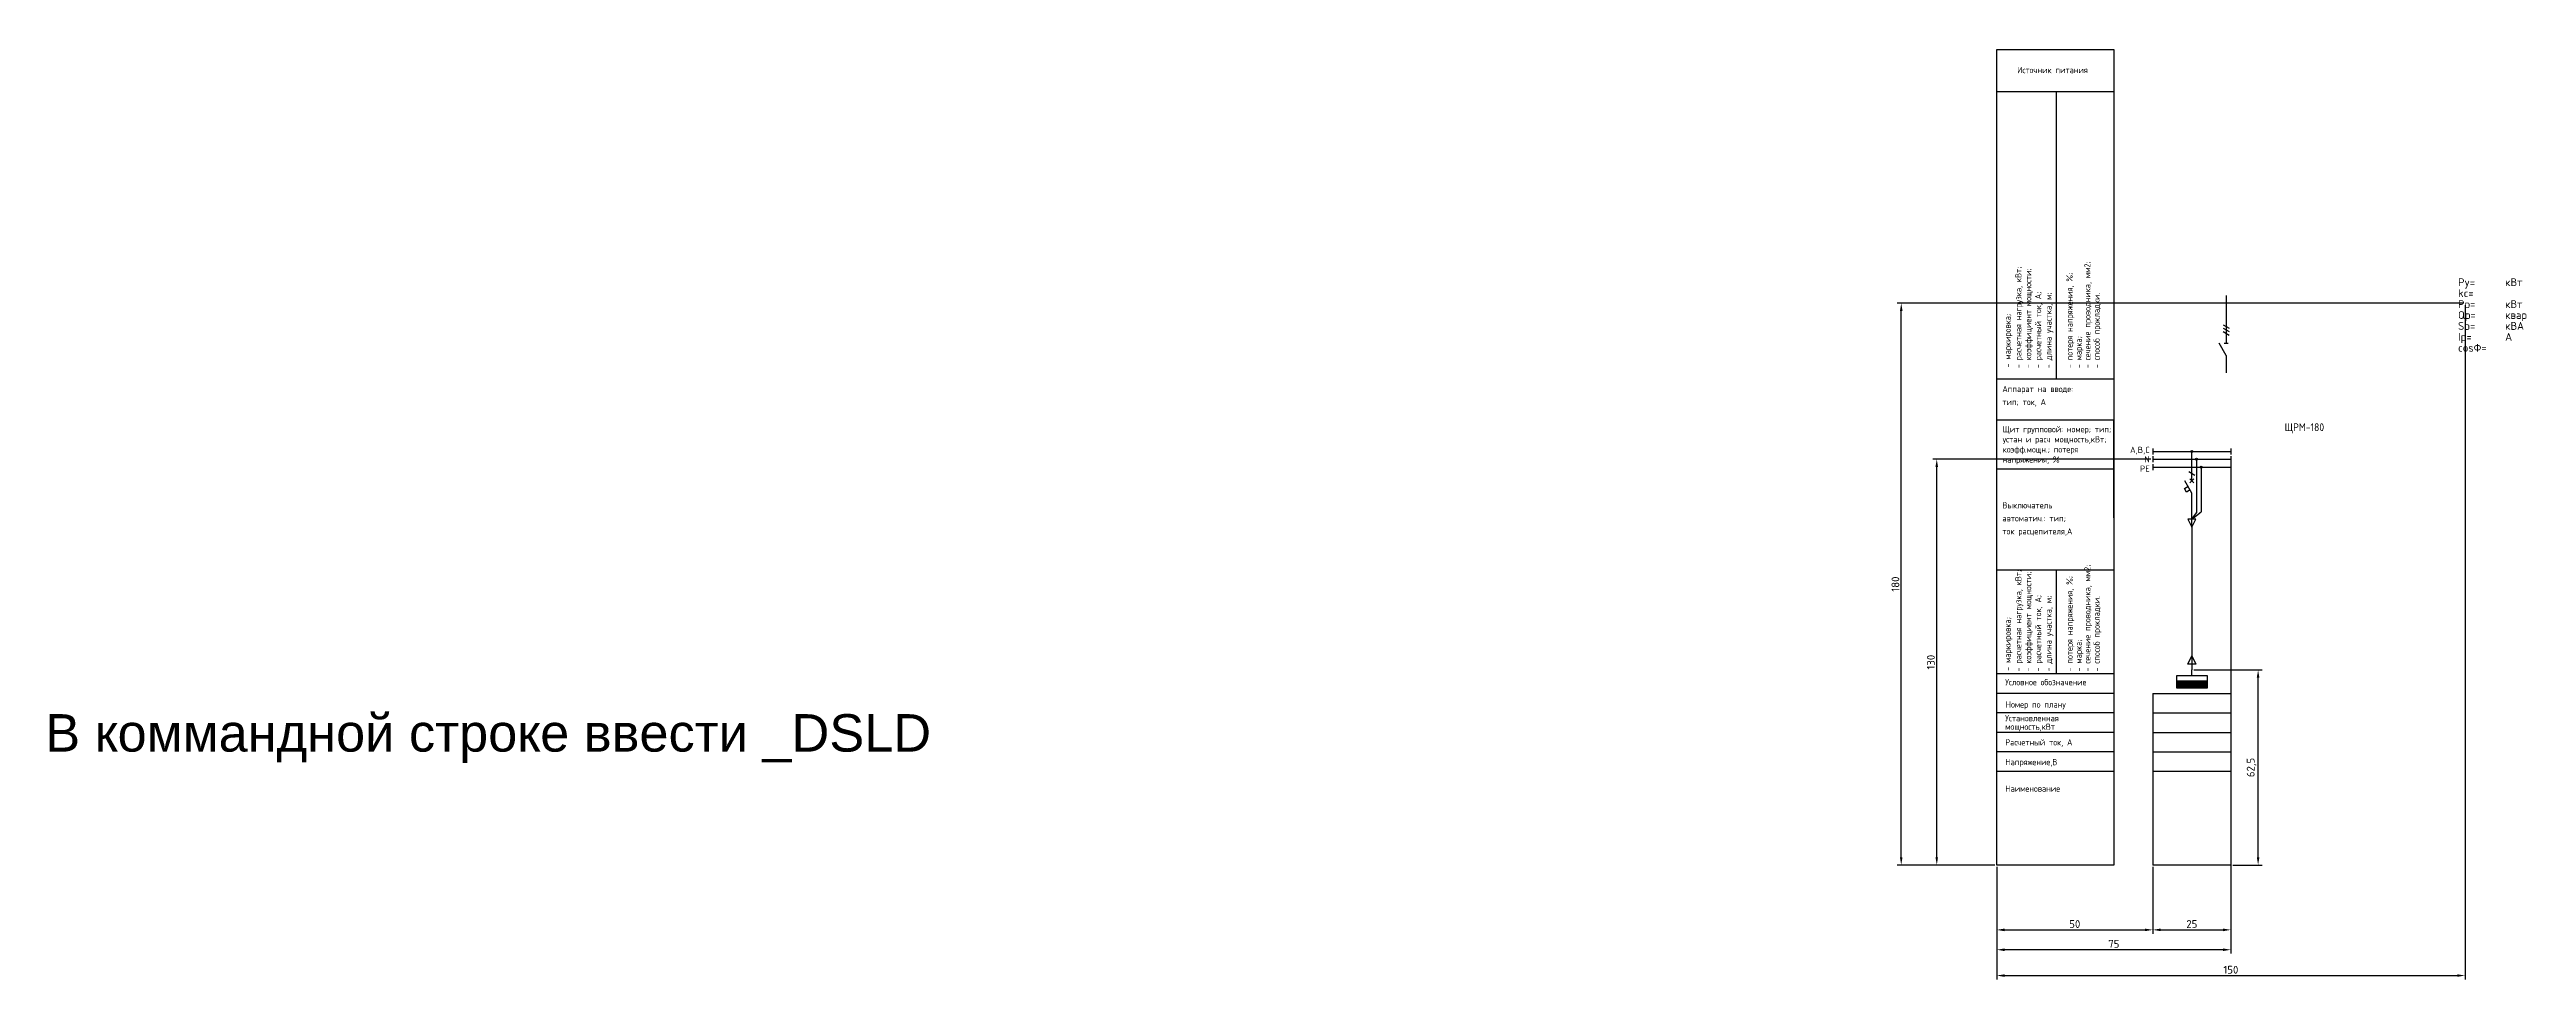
# Model space of a CAD drawing. Header units: millimetres. Extents: x -4379 to 694, y -18291 to 2656.
# Drawn here: x -99 to 694, y 629 to 927 of the extents above; entities that cross this region are included whole.
import ezdxf
from ezdxf.enums import TextEntityAlignment as Align

# ---------------------------------------------------------------- set-up
doc = ezdxf.new("R2010")
doc.units = ezdxf.units.MM
doc.layers.add('Def_model', color=7, linetype='Continuous', plot=False)
for name, color, linetype in [('Автомат защитный', 7, 'Continuous'), ('Принципиальная схема КТП -для ОДНОЛИНЕЙКИ', 7, 'Continuous'), ('ПРОВОДНИКИ', 7, 'Continuous')]:
    doc.layers.add(name, color=color, linetype=linetype)
doc.layers.add('ЭС АВ', color=7, linetype='Continuous', lineweight=18)
doc.layers.add('ЭС рамка', color=7, linetype='Continuous', lineweight=18)
doc.styles.add('Arial', font='arial.ttf', dxfattribs={"height": 2.5})
doc.styles.add('SLD_Style', font='isocpeur.ttf', dxfattribs={"width": 0.9})
doc.styles.get("Standard").update_dxf_attribs({"font": 'isocpeur.ttf'})
doc.dimstyles.new('ISO-25', dxfattribs={"dimtxt": 2.5, "dimasz": 2.5, "dimexe": 1.25, "dimexo": 0.625, "dimtad": 1, "dimtxsty": 'Standard', "dimcen": 2.5, "dimadec": 0, "dimazin": 0, "dimtfac": 1, "dimtmove": 0, "dimatfit": 3, "dimfxl": 1, "dimarcsym": 0})

# ---------------------------------------------------------------- blocks, each defined once
blk = doc.blocks.new('*U57')
h = blk.add_hatch(color=256)
h.dxf.hatch_style = 1
edge = h.paths.add_edge_path()
edge.add_ellipse((12.5, 132.5), major_axis=(0, 0.333), ratio=1, start_angle=0, end_angle=360)
h = blk.add_hatch(color=256)
h.dxf.hatch_style = 1
edge = h.paths.add_edge_path()
edge.add_ellipse((14, 130), major_axis=(0, 0.333), ratio=1, start_angle=0, end_angle=360)
h = blk.add_hatch(color=256)
h.dxf.hatch_style = 1
edge = h.paths.add_edge_path()
edge.add_ellipse((15.5, 127.5), major_axis=(0, 0.333), ratio=1, start_angle=0, end_angle=360)
at = {"lineweight": 30}
for p, q in [((14, 129.67), (14, 123.11)), ((15.5, 127.17), (15.5, 113.13)), ((14, 123.11), (14, 112.8)), ((0, 55), (25, 55)), ((0, 55), (0, 0)), ((0, 48.75), (25, 48.75)), ((25, 55), (25, 0)), ((0, 42.5), (25, 42.5)), ((0, 36.25), (25, 36.25))]:
    blk.add_line(p, q, dxfattribs=at)
at = {"layer": 'Автомат защитный', "lineweight": 30}
for p, q in [((12.5, 123.11), (12.5, 132.17)), ((10.1, 120.66), (11.26, 121.32)), ((10.77, 119.5), (10.1, 120.66)), ((12.5, 119.17), (10.22, 123.11)), ((11.92, 120.17), (10.77, 119.5)), ((11.54, 126.04), (13.46, 124.93)), ((12.5, 108.54), (12.5, 119.17))]:
    blk.add_line(p, q, dxfattribs=at)
blk.add_ellipse((12.5, 132.5), major_axis=(0, 0.333), ratio=1, start_param=-1.570796, end_param=4.712389, dxfattribs=at)
at = {"layer": 'Принципиальная схема КТП -для ОДНОЛИНЕЙКИ', "lineweight": 30}
for p, q in [((12.5, 108.54), (12.5, 99.73)), ((11.19, 64.32), (12.5, 67.06)), ((13.81, 64.32), (11.19, 64.32)), ((12.5, 67.06), (13.81, 64.32)), ((12.5, 64.32), (12.5, 62.5))]:
    blk.add_line(p, q, dxfattribs=at)
at = {"layer": 'ПРОВОДНИКИ', "lineweight": 30}
for p, q in [((12.5, 110.81), (15.5, 113.13)), ((12.5, 110.81), (14, 112.8)), ((13.75, 110.81), (11.25, 110.81)), ((11.25, 110.81), (12.5, 108.2)), ((12.5, 108.2), (13.75, 110.81)), ((11.19, 64.31), (12.5, 67.06)), ((13.81, 64.31), (11.19, 64.31)), ((12.5, 67.06), (13.81, 64.31))]:
    blk.add_line(p, q, dxfattribs=at)
at = {"layer": 'ПРОВОДНИКИ', "lineweight": 30, "ltscale": 100}
blk.add_line((12.5, 99.73), (12.5, 64.32), dxfattribs=at)
at = {"layer": 'ПРОВОДНИКИ', "color": 7, "linetype": 'Continuous', "lineweight": 30}
for centre in [(14, 130), (15.5, 127.5), (15.5, 127.5)]:
    blk.add_ellipse(centre, major_axis=(0, 0.333), ratio=1, start_param=-1.570796, end_param=4.712389, dxfattribs=at)
at = {"layer": 'ЭС АВ', "color": 7, "lineweight": 30}
for q in [(11.88, 123.74), (11.88, 122.49), (13.12, 123.74), (13.12, 122.49)]:
    blk.add_line((12.5, 123.11), q, dxfattribs=at)
at = {"layer": 'ЭС рамка', "color": 7, "linetype": 'Continuous', "lineweight": 30}
for p, q in [((0, 132.5), (12.17, 132.5)), ((12.83, 132.5), (25, 132.5))]:
    blk.add_line(p, q, dxfattribs=at)
at = {"layer": 'ЭС рамка', "color": 5, "linetype": 'Continuous', "lineweight": 30}
for p, q in [((0, 130), (13.67, 130)), ((14.33, 130), (25, 130))]:
    blk.add_line(p, q, dxfattribs=at)
at = {"layer": 'ЭС рамка', "color": 94, "linetype": 'Continuous', "lineweight": 30}
for p, q in [((0, 127.5), (15.17, 127.5)), ((15.83, 127.5), (25, 127.5))]:
    blk.add_line(p, q, dxfattribs=at)
at = {"layer": 'ЭС рамка', "lineweight": 30}
for p, q in [((25, 30), (0, 30)), ((25, 0), (0, 0))]:
    blk.add_line(p, q, dxfattribs=at)
at = {"style": 'SLD_Style'}
for tag, p in [('LABEL', (12.5, 51.88)), ('INSTALLEDPOWER', (12.5, 45.63)), ('CURRENT', (12.5, 39.37)), ('VOLTAGE', (12.5, 33.13))]:
    blk.add_attdef(tag, text='', height=2, dxfattribs=at).set_placement(p, align=Align.MIDDLE_CENTER)
blk.add_attdef('TEXT', text='', height=2, rotation=90, dxfattribs=at).set_placement((12.5, 15), align=Align.MIDDLE_CENTER)
at = {"layer": 'Автомат защитный', "style": 'SLD_Style'}
blk.add_attdef('PHASE', text='', height=2, dxfattribs=at).set_placement((14, 134.59), align=Align.MIDDLE_CENTER)
for tag, height, p in [('SWITCHTYPE', 1.8, (8.49, 119.5)), ('NUMBER', 2, (8.49, 122.99)), ('SWITCHNOMINALCURRENT', 1.8, (8.49, 113.5)), ('SWITCHRELEASECURRENT', 1.8, (8.49, 110.5)), ('SWITCHRELEASE', 1.8, (8.49, 116.5)), ('RCDSETPOINT', 1.8, (8.49, 104.5)), ('RCDTYPE', 1.8, (8.49, 107.5))]:
    blk.add_attdef(tag, text='', height=height, dxfattribs=at).set_placement(p, align=Align.MIDDLE_RIGHT)
blk.add_attdef('LINE_A', text='', height=1.7, rotation=90, dxfattribs=at).set_placement((10.19, 65.45), align=Align.MIDDLE_LEFT)
blk.add_attdef('LINE_B', text='', height=1.7, rotation=90, dxfattribs=at).set_placement((13.85, 65.45), align=Align.TOP_LEFT)
blk = doc.blocks.new('Table1')
at = {"lineweight": 30}
for p, q in [((37.5, 142.5), (0, 142.5)), ((37.5, 130), (37.5, 142.5)), ((37.5, 111.25), (37.5, 130)), ((37.5, 126.88), (0, 126.88)), ((0, 111.25), (0, 125.61)), ((0, 61.25), (0, 111.25)), ((0, 94.56), (37.5, 94.56)), ((37.5, 61.25), (0, 61.25)), ((37.5, 55), (0, 55)), ((37.5, 48.75), (0, 48.75)), ((37.5, 42.5), (0, 42.5)), ((37.5, 36.25), (0, 36.25)), ((37.5, 30), (0, 30))]:
    blk.add_line(p, q, dxfattribs=at)
at = {"layer": 'ЭС рамка', "lineweight": 30}
for p, q in [((0, 0), (0, 261.28)), ((0, 261.28), (37.5, 261.28)), ((37.5, 261.28), (37.5, 0)), ((0, 247.8), (37.5, 247.8)), ((19.09, 155.72), (19.09, 247.8)), ((0, 155.72), (37.5, 155.72)), ((19.09, 61.25), (19.09, 94.56)), ((37.5, 0), (0, 0))]:
    blk.add_line(p, q, dxfattribs=at)
at = {"layer": 'ЭС рамка', "style": 'SLD_Style', "width": 0.9}
for s, p in [('Источник питания', (6.55, 253.7)), ('Аппарат на вводе:', (1.81, 151.52)), ('тип; ток, А', (1.81, 147.36)), ('устан и расч мощность,кВт; ', (1.9, 135.39)), ('Щит групповой: номер; тип; ', (1.9, 138.63)), ('коэфф.мощн.; потеря ', (1.9, 132.16)), ('напряжения, %', (1.9, 128.92)), ('автоматич.: тип;', (1.81, 110.08)), ('Выключатель', (1.81, 114.25)), ('ток расцепителя,А', (1.81, 105.92)), ('Условное обозначение', (2.72, 57.58)), ('Установленная', (2.72, 46.05)), ('Номер по плану', (2.88, 50.43)), ('мощность,кВт', (2.72, 43.32)), ('Расчетный ток, А', (2.72, 38.31)), ('Напряжение,В', (2.72, 31.99)), ('Наименование', (2.72, 23.47))]:
    blk.add_text(s, height=2, dxfattribs=at).set_placement(p)
for s, p in [(' - сечение проводника, мм2;', (30.03, 157.95)), (' - расчетная нагрузка, кВт;', (7.93, 157.95)), (' - коэффициент мощности;', (11.07, 157.95)), (' - потеря напряжения, %%%;', (24.32, 157.95)), ('   - маркировка;', (4.5, 155.72)), (' - расчетный ток, А;', (14.25, 157.95)), (' - длина участка, м;', (17.57, 157.95)), (' - способ прокладки.', (33.01, 157.95)), (' - марка;', (27.23, 157.95)), (' - расчетная нагрузка, кВт;', (7.93, 60.78)), (' - коэффициент мощности;', (11.07, 60.78)), (' - потеря напряжения, %%%;', (24.32, 60.78)), (' - сечение проводника, мм2;', (30.03, 60.78)), (' - расчетный ток, А;', (14.25, 60.78)), (' - длина участка, м;', (17.57, 60.78)), (' - способ прокладки.', (33.01, 60.78)), ('   - маркировка;', (4.5, 58.55)), (' - марка;', (27.23, 60.78))]:
    blk.add_text(s, height=2, rotation=90, dxfattribs=at).set_placement(p)
blk = doc.blocks.new('*U49')
at = {"lineweight": 30}
blk.add_line((-1.49, 52.45), (-1.49, 47.65), dxfattribs=at)
at = {"layer": 'Автомат защитный', "lineweight": 30}
for p, q in [((-2.44, 43.1), (-0.53, 41.99)), ((-2.44, 42.05), (-0.53, 40.94)), ((-2.44, 40.92), (-0.53, 39.81)), ((-1.49, 33.21), (-3.76, 37.16))]:
    blk.add_line(p, q, dxfattribs=at)
at = {"layer": 'ЭС АВ', "color": 7, "linetype": 'Continuous', "lineweight": 30}
for p, q in [((-1.49, 47.65), (-1.49, 37.16)), ((-1.49, 37.79), (-1.49, 37.17)), ((-1.49, 33.21), (-1.49, 27.7))]:
    blk.add_line(p, q, dxfattribs=at)
blk.add_lwpolyline([(-2.12, 37.17), (-0.85, 37.17)], dxfattribs=at)
at = {"layer": 'Автомат защитный', "style": 'SLD_Style'}
for tag, p in [('SWITCHNOMINALCURRENT', (-5.64, 39.02)), ('SWITCHTYPE', (-5.64, 41.88)), ('NUMBER', (-5.64, 44.9)), ('SWITCHRELEASECURRENT', (-5.64, 36.02)), ('RCDTYPE', (-5.64, 33.02)), ('RCDSETPOINT', (-5.64, 30.02))]:
    blk.add_attdef(tag, text='', height=2, dxfattribs=at).set_placement(p, align=Align.MIDDLE_RIGHT)
blk = doc.blocks.new('*D3')
at = {"color": 0, "lineweight": -2, "transparency": 16777216}
for p, q in [((524.27, 664.92), (524.27, 643.52)), ((574.27, 664.92), (574.27, 643.52)), ((526.77, 644.77), (571.77, 644.77))]:
    blk.add_line(p, q, dxfattribs=at)
at = {"color": 0, "lineweight": 0, "transparency": 16777216}
for points in [[(526.77, 645.18), (526.77, 644.35), (524.27, 644.77)], [(571.77, 645.18), (571.77, 644.35), (574.27, 644.77)]]:
    blk.add_solid(points, dxfattribs=at)
at = {"layer": 'Defpoints', "color": 0, "lineweight": 0, "transparency": 16777216}
for p in [(524.27, 665.55), (574.27, 665.55), (574.27, 644.77)]:
    blk.add_point(p, dxfattribs=at)
at = {"color": 0, "transparency": 16777216, "insert": (549.27, 646.64), "char_height": 2.5, "attachment_point": 5}
blk.add_mtext('50', dxfattribs=at)
blk = doc.blocks.new('*D4')
at = {"color": 0, "lineweight": -2, "transparency": 16777216}
for p, q in [((573.65, 795.55), (503.81, 795.55)), ((505.06, 668.05), (505.06, 793.05)), ((523.65, 665.55), (503.81, 665.55))]:
    blk.add_line(p, q, dxfattribs=at)
at = {"color": 0, "transparency": 16777216}
for points in [[(504.64, 793.05), (505.47, 793.05), (505.06, 795.55)], [(504.64, 668.05), (505.47, 668.05), (505.06, 665.55)]]:
    blk.add_solid(points, dxfattribs=at)
at = {"layer": 'Defpoints', "color": 0, "transparency": 16777216}
for p in [(505.06, 795.55), (574.27, 795.55), (524.27, 665.55)]:
    blk.add_point(p, dxfattribs=at)
at = {"color": 0, "transparency": 16777216, "insert": (503.18, 730.55), "char_height": 2.5, "attachment_point": 5, "rotation": 90}
blk.add_mtext('130', dxfattribs=at)
blk = doc.blocks.new('Start')
at = {"layer": 'ЭС рамка', "color": 7, "linetype": 'Continuous', "lineweight": 30}
blk.add_line((0, 3.46), (0, 1.54), dxfattribs=at)
at = {"layer": 'ЭС рамка', "color": 5, "linetype": 'Continuous', "lineweight": 30}
blk.add_line((0, 0.96), (0, -0.96), dxfattribs=at)
at = {"layer": 'ЭС рамка', "color": 94, "linetype": 'Continuous', "lineweight": 30, "ltscale": 50}
blk.add_line((0, -1.54), (0, -3.46), dxfattribs=at)
at = {"style": 'SLD_Style'}
blk.add_attdef('PHASE', text='', height=2, dxfattribs=at).set_placement((-1, 3), align=Align.MIDDLE_RIGHT)
at = {"layer": 'ЭС рамка', "color": 7, "linetype": 'Continuous', "lineweight": 18, "style": 'SLD_Style'}
blk.add_text('N', height=2, dxfattribs=at).set_placement((-1, 0), align=Align.MIDDLE_RIGHT)
at = {"layer": 'ЭС рамка', "color": 7, "linetype": 'Continuous', "lineweight": 18, "ltscale": 50, "style": 'SLD_Style'}
blk.add_text('РЕ', height=2, dxfattribs=at).set_placement((-1, -3), align=Align.MIDDLE_RIGHT)
blk = doc.blocks.new('*D6')
at = {"color": 0, "lineweight": -2, "transparency": 16777216}
for p, q in [((574.27, 664.92), (574.27, 643.52)), ((599.27, 664.92), (599.27, 643.52)), ((576.77, 644.77), (596.77, 644.77))]:
    blk.add_line(p, q, dxfattribs=at)
at = {"color": 0, "lineweight": 0, "transparency": 16777216}
for points in [[(576.77, 645.18), (576.77, 644.35), (574.27, 644.77)], [(596.77, 645.18), (596.77, 644.35), (599.27, 644.77)]]:
    blk.add_solid(points, dxfattribs=at)
at = {"layer": 'Defpoints', "color": 0, "lineweight": 0, "transparency": 16777216}
for p in [(574.27, 665.55), (599.27, 665.55), (599.27, 644.77)]:
    blk.add_point(p, dxfattribs=at)
at = {"color": 0, "transparency": 16777216, "insert": (586.77, 646.64), "char_height": 2.5, "attachment_point": 5}
blk.add_mtext('25', dxfattribs=at)
blk = doc.blocks.new('Stop')
at = {"layer": 'ЭС рамка', "color": 7, "linetype": 'Continuous', "lineweight": 30}
blk.add_line((0, 3.46), (0, 1.54), dxfattribs=at)
at = {"layer": 'ЭС рамка', "color": 5, "linetype": 'Continuous', "lineweight": 30}
blk.add_line((0, 0.96), (0, -0.96), dxfattribs=at)
at = {"layer": 'ЭС рамка', "color": 94, "linetype": 'Continuous', "lineweight": 30, "ltscale": 50}
blk.add_line((0, -1.54), (0, -3.46), dxfattribs=at)
blk = doc.blocks.new('*D8')
at = {"color": 0, "lineweight": -2, "transparency": 16777216}
for p, q in [((599.27, 794.92), (599.27, 637.15)), ((524.27, 664.92), (524.27, 637.15)), ((596.77, 638.4), (526.77, 638.4))]:
    blk.add_line(p, q, dxfattribs=at)
at = {"color": 0, "transparency": 16777216}
for points in [[(526.77, 638.81), (526.77, 637.98), (524.27, 638.4)], [(596.77, 638.81), (596.77, 637.98), (599.27, 638.4)]]:
    blk.add_solid(points, dxfattribs=at)
at = {"layer": 'Defpoints', "color": 0, "transparency": 16777216}
for p in [(599.27, 795.55), (524.27, 665.55), (524.27, 638.4)]:
    blk.add_point(p, dxfattribs=at)
at = {"color": 0, "transparency": 16777216, "insert": (561.77, 640.27), "char_height": 2.5, "attachment_point": 5}
blk.add_mtext('75', dxfattribs=at)
blk = doc.blocks.new('DBData')
at = {"style": 'SLD_Style'}
for s, p in [('Py=', (-2.23, 21)), ('kc=', (-2.23, 17.5)), ('Pр=', (-2.23, 14)), ('кВт', (12.85, 21)), ('кВт', (12.85, 14)), ('Sp=', (-2.23, 7)), ('Qр=', (-2.23, 10.5)), ('квар', (12.85, 10.5)), ('кВА', (12.85, 7)), ('cosФ=', (-2.23, 0)), ('Ip=', (-2.23, 3.5)), ('А', (12.85, 3.5))]:
    blk.add_text(s, height=2.5, dxfattribs=at).set_placement(p)
for tag, p in [('DBNAME', (-2.32, 25.93)), ('POWERFACTOR', (7.4, 0))]:
    blk.add_attdef(tag, p, '', height=2.5, dxfattribs=at)
for tag, p in [('INSTALLEDACTIVEPOWER', (11.85, 21)), ('RATEDACTIVEPOWER', (11.85, 14)), ('MAXFACTOR', (11.85, 17.5)), ('RATEDREACTIVEPOWER', (11.85, 10.5)), ('RATEDFULLPOWER', (11.85, 7)), ('RATEDCURRENT', (11.85, 3.5))]:
    blk.add_attdef(tag, text='', height=2.5, dxfattribs=at).set_placement(p, align=Align.RIGHT)
blk = doc.blocks.new('*D10')
at = {"color": 0, "lineweight": -2, "transparency": 16777216}
for p, q in [((673.65, 845.55), (492.43, 845.55)), ((493.68, 668.05), (493.68, 843.05)), ((523.65, 665.55), (492.43, 665.55))]:
    blk.add_line(p, q, dxfattribs=at)
at = {"color": 0, "transparency": 16777216}
for points in [[(493.27, 843.05), (494.1, 843.05), (493.68, 845.55)], [(493.27, 668.05), (494.1, 668.05), (493.68, 665.55)]]:
    blk.add_solid(points, dxfattribs=at)
at = {"layer": 'Defpoints', "color": 0, "transparency": 16777216}
for p in [(493.68, 845.55), (674.27, 845.55), (524.27, 665.55)]:
    blk.add_point(p, dxfattribs=at)
at = {"color": 0, "transparency": 16777216, "insert": (491.81, 755.55), "char_height": 2.5, "attachment_point": 5, "rotation": 90}
blk.add_mtext('180', dxfattribs=at)
blk = doc.blocks.new('*D11')
at = {"color": 0, "lineweight": -2, "transparency": 16777216}
for p, q in [((674.27, 844.92), (674.27, 628.88)), ((524.27, 664.92), (524.27, 628.88)), ((526.77, 630.13), (671.77, 630.13))]:
    blk.add_line(p, q, dxfattribs=at)
at = {"color": 0, "transparency": 16777216}
for points in [[(526.77, 630.54), (526.77, 629.71), (524.27, 630.13)], [(671.77, 630.54), (671.77, 629.71), (674.27, 630.13)]]:
    blk.add_solid(points, dxfattribs=at)
at = {"layer": 'Defpoints', "color": 0, "transparency": 16777216}
for p in [(674.27, 845.55), (524.27, 665.55), (674.27, 630.13)]:
    blk.add_point(p, dxfattribs=at)
at = {"color": 0, "transparency": 16777216, "insert": (599.27, 632), "char_height": 2.5, "attachment_point": 5}
blk.add_mtext('150', dxfattribs=at)
blk = doc.blocks.new('*D12')
at = {"color": 0, "lineweight": -2, "transparency": 16777216}
for p, q in [((587.4, 728.05), (609.24, 728.05)), ((607.99, 668.05), (607.99, 725.55)), ((599.9, 665.55), (609.24, 665.55))]:
    blk.add_line(p, q, dxfattribs=at)
at = {"color": 0, "lineweight": 0, "transparency": 16777216}
for points in [[(607.57, 725.55), (608.4, 725.55), (607.99, 728.05)], [(607.57, 668.05), (608.4, 668.05), (607.99, 665.55)]]:
    blk.add_solid(points, dxfattribs=at)
at = {"layer": 'Defpoints', "color": 0, "lineweight": 0, "transparency": 16777216}
for p in [(586.77, 728.05), (607.99, 728.05), (599.27, 665.55)]:
    blk.add_point(p, dxfattribs=at)
at = {"color": 0, "transparency": 16777216, "insert": (605.9, 696.8), "char_height": 2.5, "attachment_point": 5, "rotation": 90}
blk.add_mtext('62,5', dxfattribs=at)
blk = doc.blocks.new('*U15')
h = blk.add_hatch(color=256)
h.dxf.hatch_style = 1
h.paths.add_polyline_path([(-4.86, -3.51), (-4.86, -5.83), (4.86, -5.83), (4.86, -3.51)])
at = {"linetype": 'ByBlock', "lineweight": 30}
blk.add_line((0, -1.75), (0, 0), dxfattribs=at)
at = {"lineweight": 30}
blk.add_line((-4.86, -3.51), (4.86, -3.51), dxfattribs=at)
at = {"linetype": 'ByBlock', "lineweight": 30}
blk.add_lwpolyline([(-4.86, -1.75), (4.86, -1.75), (4.86, -5.83), (-4.86, -5.83)], close=True, dxfattribs=at)

msp = doc.modelspace()

# ---------------------------------------------------------------- linework, layer by layer
msp.add_line((524.271, 665.55), (524.271, 845.55))

# ---------------------------------------------------------------- block references
for name, p in [('Table1', (524.271, 665.55)), ('Table1', (524.271, 665.55)), ('DBData', (674.271, 830.02)), ('*U49', (599.271, 795.55)), ('*U57', (574.271, 665.55)), ('Stop', (599.271, 795.55)), ('*U15', (586.771, 728.05))]:
    msp.add_blockref(name, p)
msp.add_blockref('Start', (574.271, 795.55)).add_auto_attribs({'PHASE': 'A,B,C'})

# ---------------------------------------------------------------- texts
at = {"lineweight": 0, "ltscale": 100, "insert": (616.499, 807.066), "char_height": 2.5, "attachment_point": 1, "style": 'SLD_Style'}
msp.add_mtext_dynamic_manual_height_columns('ЩРМ-180', width=1.40141, gutter_width=1250, heights=[0], dxfattribs=at)
at = {"layer": 'Def_model', "color": 1, "style": 'Arial'}
msp.add_text('В коммандной строке ввести _DSLD', height=12, dxfattribs=at).set_placement((41.051, 707.882), align=Align.MIDDLE_CENTER)

# ---------------------------------------------------------------- dimensions: what is measured, and where the dimension line sits
at = {"color": 3}
for base, p2, picture, middle in [((493.682, 845.55), (674.271, 845.55), '*D10', (491.807, 755.55)), ((505.056, 795.55), (574.271, 795.55), '*D4', (503.181, 730.55))]:
    dim = msp.add_linear_dim(base=base, p1=(524.271, 665.55), p2=p2, angle=90, dimstyle='ISO-25', dxfattribs=at)
    dim.commit()
    dim.dimension.update_dxf_attribs({"geometry": picture, "text_midpoint": middle})
for base, p1, p2, picture, middle in [((674.271, 630.128), (524.271, 665.55), (674.271, 845.55), '*D11', (599.271, 632.003)), ((524.271, 638.398), (599.271, 795.55), (524.271, 665.55), '*D8', (561.771, 640.273)), ((574.271, 644.768), (524.271, 665.55), (574.271, 665.55), '*D3', (549.271, 646.643)), ((599.271, 644.768), (574.271, 665.55), (599.271, 665.55), '*D6', (586.771, 646.643))]:
    dim = msp.add_linear_dim(base=base, p1=p1, p2=p2, dimstyle='ISO-25', dxfattribs=at)
    dim.commit()
    dim.dimension.update_dxf_attribs({"geometry": picture, "text_midpoint": middle})
dim = msp.add_linear_dim(base=(607.987, 728.05), p1=(599.271, 665.55), p2=(586.771, 728.05), angle=90, dimstyle='ISO-25', override={"dimfxl": 100, "dimarcsym": 1}, dxfattribs=at)
dim.commit()
dim.dimension.update_dxf_attribs({"geometry": '*D12', "text_midpoint": (605.904, 696.8)})

doc.saveas('drawing.dxf')
